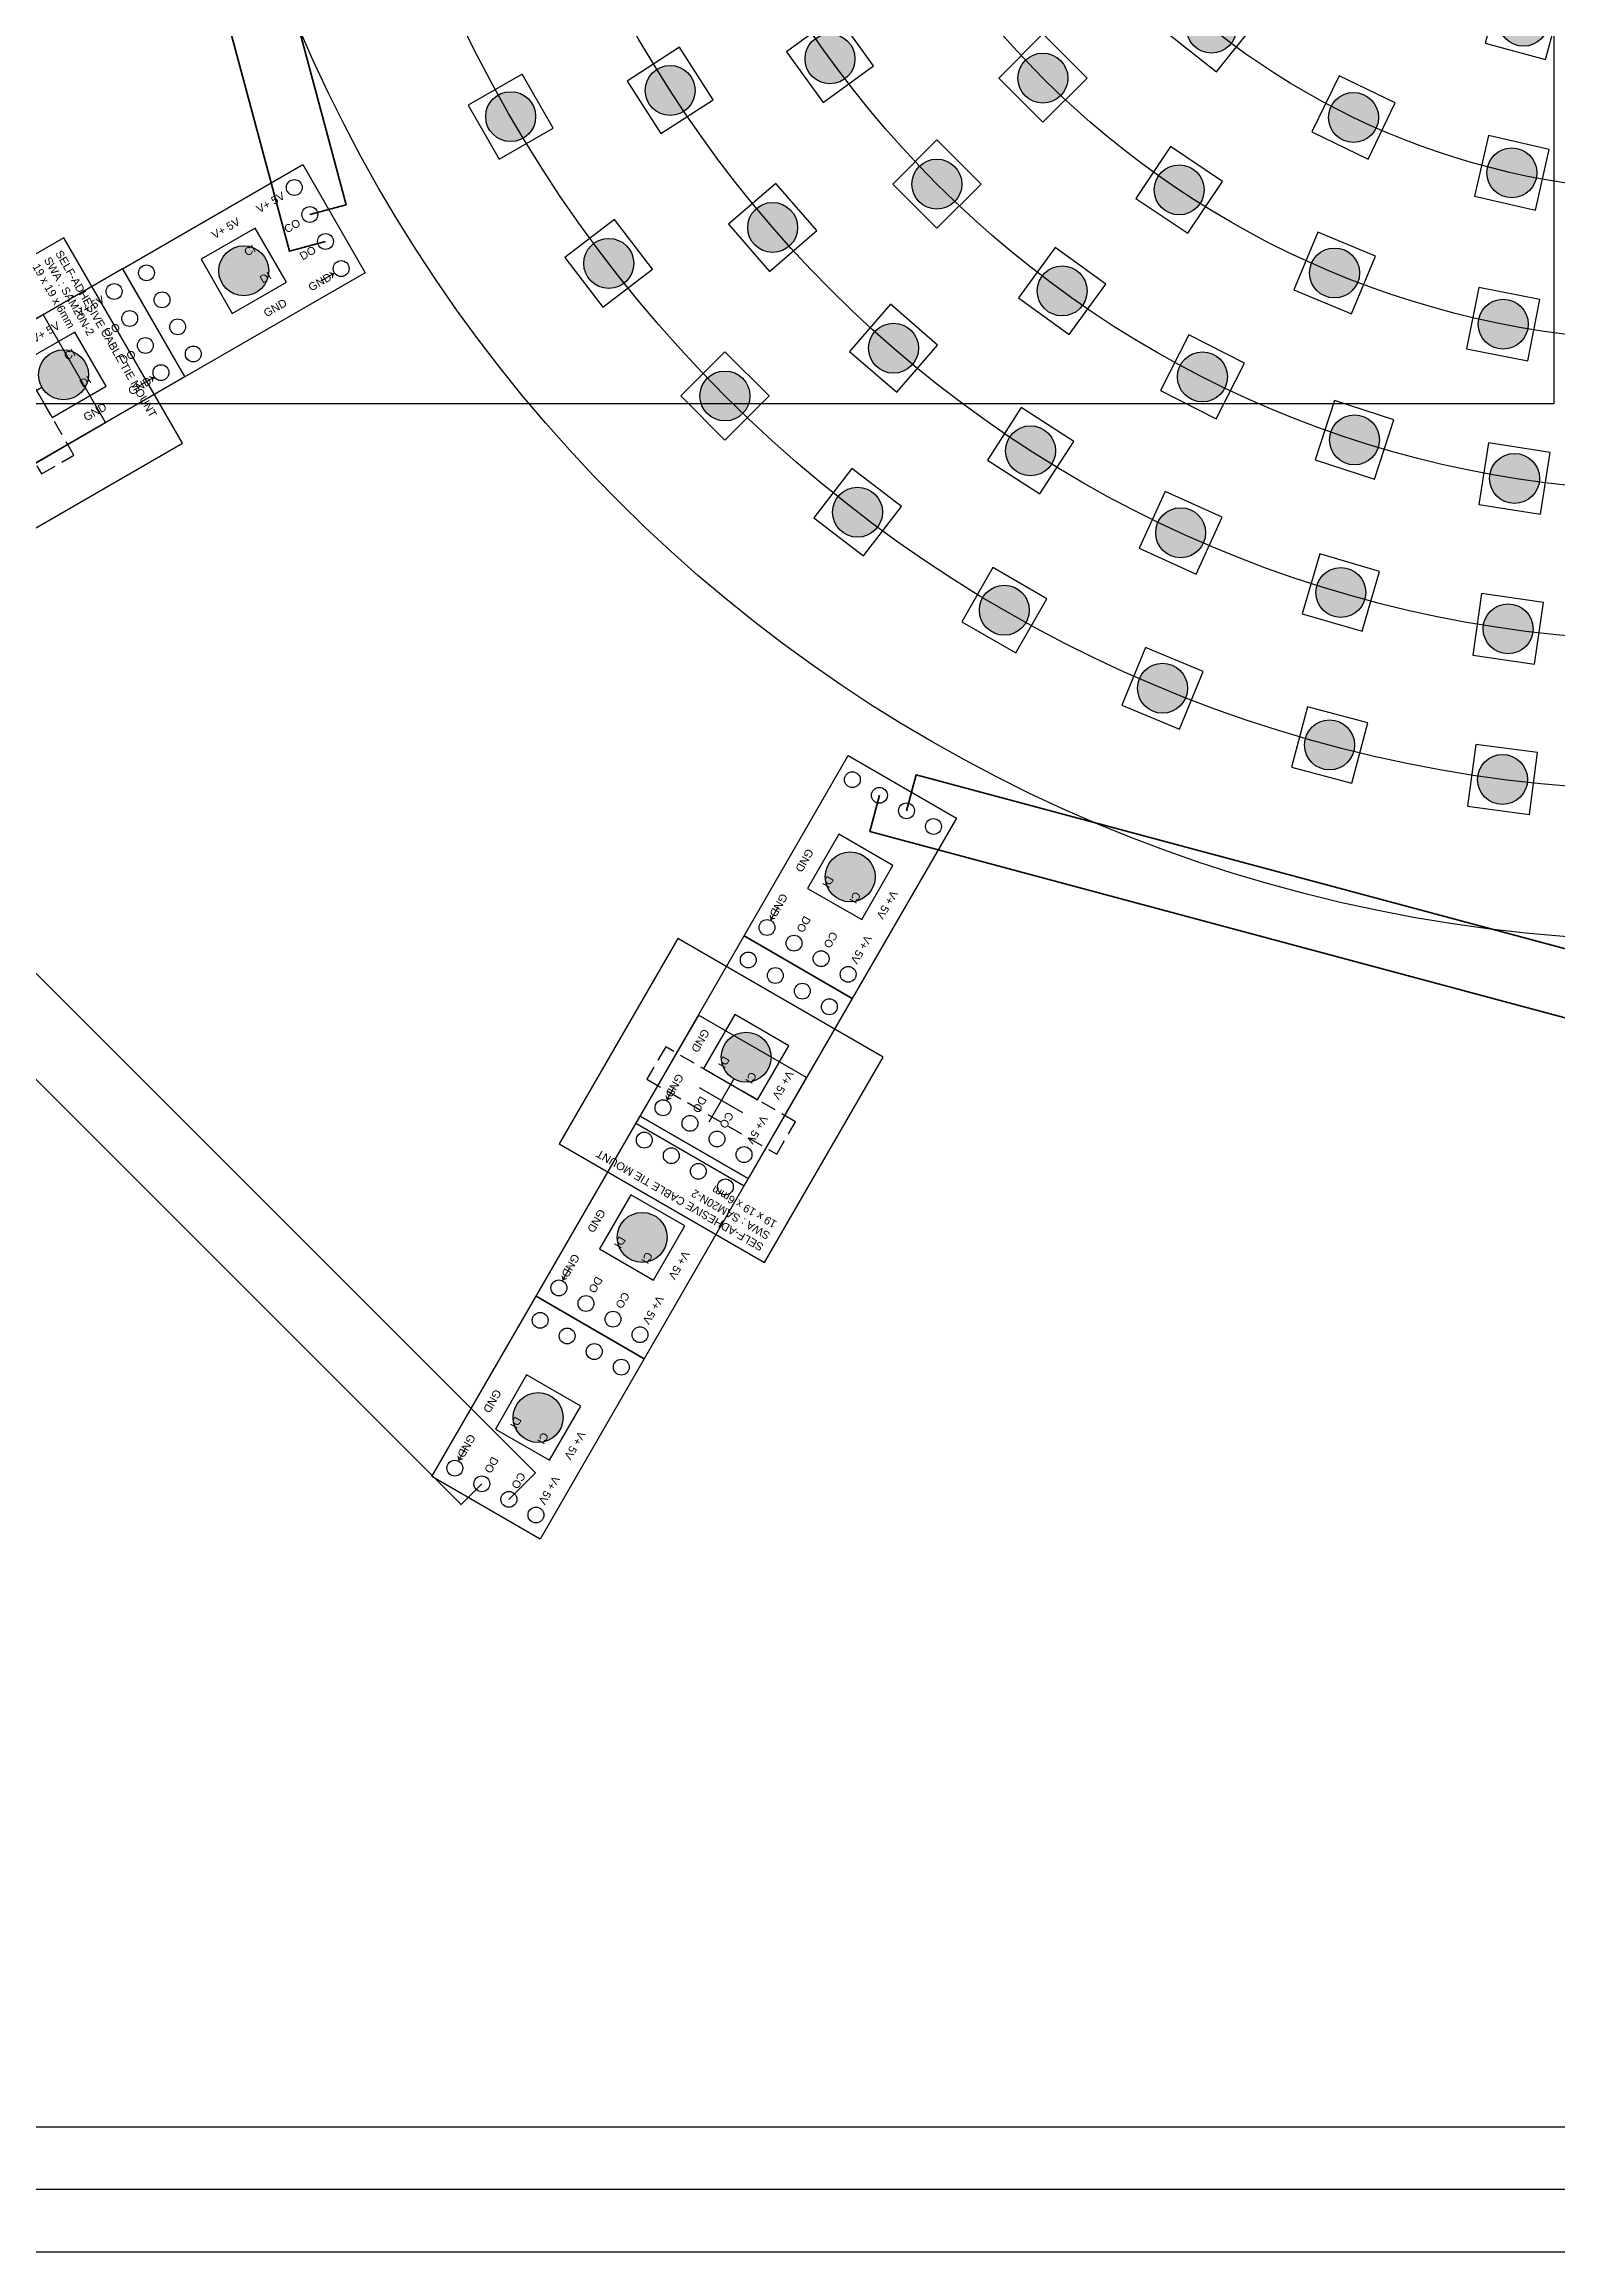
# Model space of a CAD drawing. Header units: millimetres. Extents: x 2050 to 3932, y -1485 to -693.
# Drawn here: x 2649.5 to 2770.6, y -1277.8 to -1101 of the extents above; entities that cross this region are included whole.
import ezdxf

# ---------------------------------------------------------------- set-up
doc = ezdxf.new("R2010")
doc.units = ezdxf.units.MM
doc.header["$LTSCALE"] = 10
doc.header["$MEASUREMENT"] = 0
doc.linetypes.add('DASHED', pattern=[0.75, 0.5, -0.25])
doc.layers.get('0').update_dxf_attribs({"color": 8})
doc.layers.add('Colour0', color=2, linetype='Continuous', lineweight=35)
doc.layers.add('Colour6', color=80, linetype='Continuous', lineweight=35)
for name, color, linetype in [('Component', 210, 'Continuous'), ('LED SMD 5050', 40, 'Continuous'), ('LED Strip', 30, 'Continuous'), ('vero Pins', 30, 'Continuous')]:
    doc.layers.add(name, color=color, linetype=linetype)
doc.layers.add('Layout Page', color=253, linetype='Continuous', plot=False)
doc.styles.get("Standard").update_dxf_attribs({"font": 'arial.ttf'})

# ---------------------------------------------------------------- blocks, each defined once
blk = doc.blocks.new('SMD 5050')
at = {"layer": 'LED SMD 5050'}
blk.add_hatch(color=256, dxfattribs=at).paths.add_polyline_path([(2, 0, 1), (-2, 0, 1)])
blk.add_lwpolyline([(-2.5, 2.5), (-2.5, -2.5), (2.5, -2.5), (2.5, 2.5)], close=True, dxfattribs=at)
blk.add_circle((0, 0), 2, dxfattribs=at)
blk = doc.blocks.new('DotStar 240mm Disc')
at = {"layer": 'vero Pins'}
for radius in [120, 108, 96, 84, 72, 60]:
    blk.add_circle((0, 0), radius, dxfattribs=at)
for p, rotation in [((-37.41, -46.91), 141.4285714285714), ((-12.42, -46.36), 165), ((-67.96, -49.37), 126), ((-50.91, -50.91), 135), ((-80.76, -51.9), 122.7272727272727), ((-93.53, -54), 120), ((-26.03, -54.06), 154.2857142857143), ((-59.4, -59.4), 135), ((-40, -59.87), 146.25), ((-13.35, -58.5), 167.1428571428571), ((-72.55, -62.87), 130.9090909090909), ((-85.68, -65.75), 127.5), ((-27.55, -66.52), 157.5), ((-49.37, -67.96), 144), ((-14.05, -70.62), 168.75), ((-62.87, -72.55), 139.0909090909091), ((-38.14, -74.84), 153), ((-76.37, -76.37), 135), ((-51.9, -80.76), 147.2727272727273), ((-25.96, -79.89), 162), ((-13.14, -82.97), 171), ((-65.75, -85.68), 142.5), ((-39.88, -87.32), 155.4545454545454), ((-54, -93.53), 150), ((-27.05, -92.11), 163.6363636363637), ((-13.66, -95.02), 171.8181818181818), ((-41.33, -99.78), 157.5), ((-27.95, -104.32), 165), ((-14.1, -107.08), 172.5)]:
    blk.add_blockref('SMD 5050', p, dxfattribs=dict(at, rotation=rotation))
blk = doc.blocks.new('*U130')
at = {"layer": 'Layout Page'}
blk.add_lwpolyline([(-105, 148.5), (105, 148.5), (105, -148.5), (-105, -148.5)], close=True, dxfattribs=at)
blk = doc.blocks.new('*U131')
at = {"layer": 'vero Pins', "color": 0, "linetype": 'ByBlock', "lineweight": -2, "transparency": 16777216}
blk.add_blockref('*U130', (2665.36, -981.28), dxfattribs=at)
at = {"layer": 'vero Pins', "color": 0, "linetype": 'ByBlock', "lineweight": -2, "transparency": 16777216, "rotation": 90}
blk.add_blockref('*U130', (2708.86, -1167.78), dxfattribs=at)
blk = doc.blocks.new('DotStar Strip 60')
at = {"color": 1}
for centre in [(-3.75, 15.17), (-1.25, 15.17), (1.25, 15.17), (3.75, 15.17), (-3.75, 1.5), (-1.25, 1.5), (1.25, 1.5), (3.75, 1.5)]:
    blk.add_circle(centre, 0.635, dxfattribs=at)
at = {"layer": 'LED Strip'}
blk.add_lwpolyline([(5, 16.67), (5, 0), (-5, 0), (-5, 16.67)], close=True, dxfattribs=at)
at = {"layer": 'vero Pins'}
blk.add_blockref('SMD 5050', (0, 8.33), dxfattribs=at)
at = {"color": 4, "width": 7.3862, "attachment_point": 9, "rotation": 90}
for s, insert, char_height in [('{\\fArial|b1|i0|c0|p34;→}', (4.16, 14.94), 1.5), ('V+ 5V', (-3.34, 14.15), 0.635), ('CO', (-0.84, 14.15), 0.635), ('DO', (1.66, 14.15), 0.635), ('GND', (4.16, 14.15), 0.635), ('V+ 5V', (-3.34, 10.01), 0.635), ('CI', (-0.84, 10.01), 0.635), ('DI', (1.66, 10.01), 0.635), ('GND', (4.16, 10.01), 0.635)]:
    blk.add_mtext(s, dxfattribs=dict(at, insert=insert, char_height=char_height))
blk = doc.blocks.new('Indicator OUT (DotStar x 4)')
at = {"layer": 'Component'}
for points in [[(-9.5, 9.5), (-9.5, -9.5), (9.5, -9.5), (9.5, 9.5)], [(-5, 5), (-5, -5), (5, -5), (5, 5)]]:
    blk.add_lwpolyline(points, close=True, dxfattribs=at)
for points in [[(0, -2), (0, 2)], [(-2, 0), (2, 0)]]:
    blk.add_lwpolyline(points, dxfattribs=at)
at = {"layer": 'Component', "color": 252, "linetype": 'DASHED', "ltscale": 0.25}
blk.add_lwpolyline([(6, 1.5), (-6, 1.5), (-6, -1.5), (6, -1.5)], close=True, dxfattribs=at)
at = {"layer": 'vero Pins'}
for p in [(0, 21), (0, 4.33), (0, -12.33), (0, -29)]:
    blk.add_blockref('DotStar Strip 60', p, dxfattribs=at)
at = {"layer": 'Component', "insert": (-8.77, 8.91), "char_height": 0.635, "width": 17.0886, "attachment_point": 1}
blk.add_mtext('SELF-ADHESIVE CABLE TIE MOUNT\\PSWA : SAM20N-2\\P19 x 19 x 6mm', dxfattribs=at)
blk = doc.blocks.new('Indicator IN (DotStar x 4)')
at = {"layer": 'Component'}
for points in [[(9.5, -9.5), (9.5, 9.5), (-9.5, 9.5), (-9.5, -9.5)], [(5, -5), (5, 5), (-5, 5), (-5, -5)]]:
    blk.add_lwpolyline(points, close=True, dxfattribs=at)
for points in [[(0, 2), (0, -2)], [(2, 0), (-2, 0)]]:
    blk.add_lwpolyline(points, dxfattribs=at)
at = {"layer": 'Component', "color": 252, "linetype": 'DASHED', "ltscale": 0.25}
blk.add_lwpolyline([(-6, -1.5), (6, -1.5), (6, 1.5), (-6, 1.5)], close=True, dxfattribs=at)
at = {"layer": 'vero Pins', "rotation": 180}
for p in [(0, 37.67), (0, 21), (0, 4.33), (0, -12.33)]:
    blk.add_blockref('DotStar Strip 60', p, dxfattribs=at)
at = {"layer": 'Component', "insert": (8.77, -8.91), "char_height": 0.635, "width": 17.0886, "attachment_point": 1, "rotation": 180}
blk.add_mtext('SELF-ADHESIVE CABLE TIE MOUNT\\PSWA : SAM20N-2\\P19 x 19 x 6mm', dxfattribs=at)

msp = doc.modelspace()

# ---------------------------------------------------------------- linework, layer by layer
at = {"layer": 'Colour0'}
for points in [[(2670.76, -1114.61), (2673.65, -1113.84), (2657.42, -1053.25), (2654.52, -1054.03)], [(2686.69, -1217.52), (2688.81, -1215.4), (2617.74, -1144.33), (2615.62, -1146.45)], [(2779.11, -1178.61), (2779.88, -1175.72), (2719.3, -1159.48), (2718.52, -1162.38)]]:
    msp.add_lwpolyline(points, dxfattribs=at)
at = {"layer": 'Colour6'}
for points in [[(2672.01, -1116.78), (2669.11, -1117.56), (2651.62, -1052.31), (2654.52, -1051.53)], [(2684.52, -1216.27), (2682.86, -1217.93), (2615.2, -1150.28), (2616.87, -1148.61)], [(2781.61, -1178.61), (2780.83, -1181.51), (2715.58, -1164.03), (2716.36, -1161.13)]]:
    msp.add_lwpolyline(points, dxfattribs=at)
at = {"layer": 'vero Pins'}
for points in [[(2555.36, -1277.78), (3005.36, -1277.78), (3005.36, -827.78), (2555.36, -827.78)], [(2565.36, -1267.78), (2995.36, -1267.78), (2995.36, -837.78), (2565.36, -837.78)]]:
    msp.add_lwpolyline(points, close=True, dxfattribs=at)

# ---------------------------------------------------------------- block references
at = {"rotation": 120}
msp.add_blockref('Indicator IN (DotStar x 4)', (2647.56, -1129.45), dxfattribs=at)
at = {"layer": 'vero Pins'}
for name, p in [('*U131', (0, 0)), ('DotStar 240mm Disc', (2780.36, -1052.78))]:
    msp.add_blockref(name, p, dxfattribs=at)
at = {"layer": 'vero Pins', "rotation": 150}
msp.add_blockref('Indicator OUT (DotStar x 4)', (2703.69, -1185.57), dxfattribs=at)

doc.saveas('drawing.dxf')
